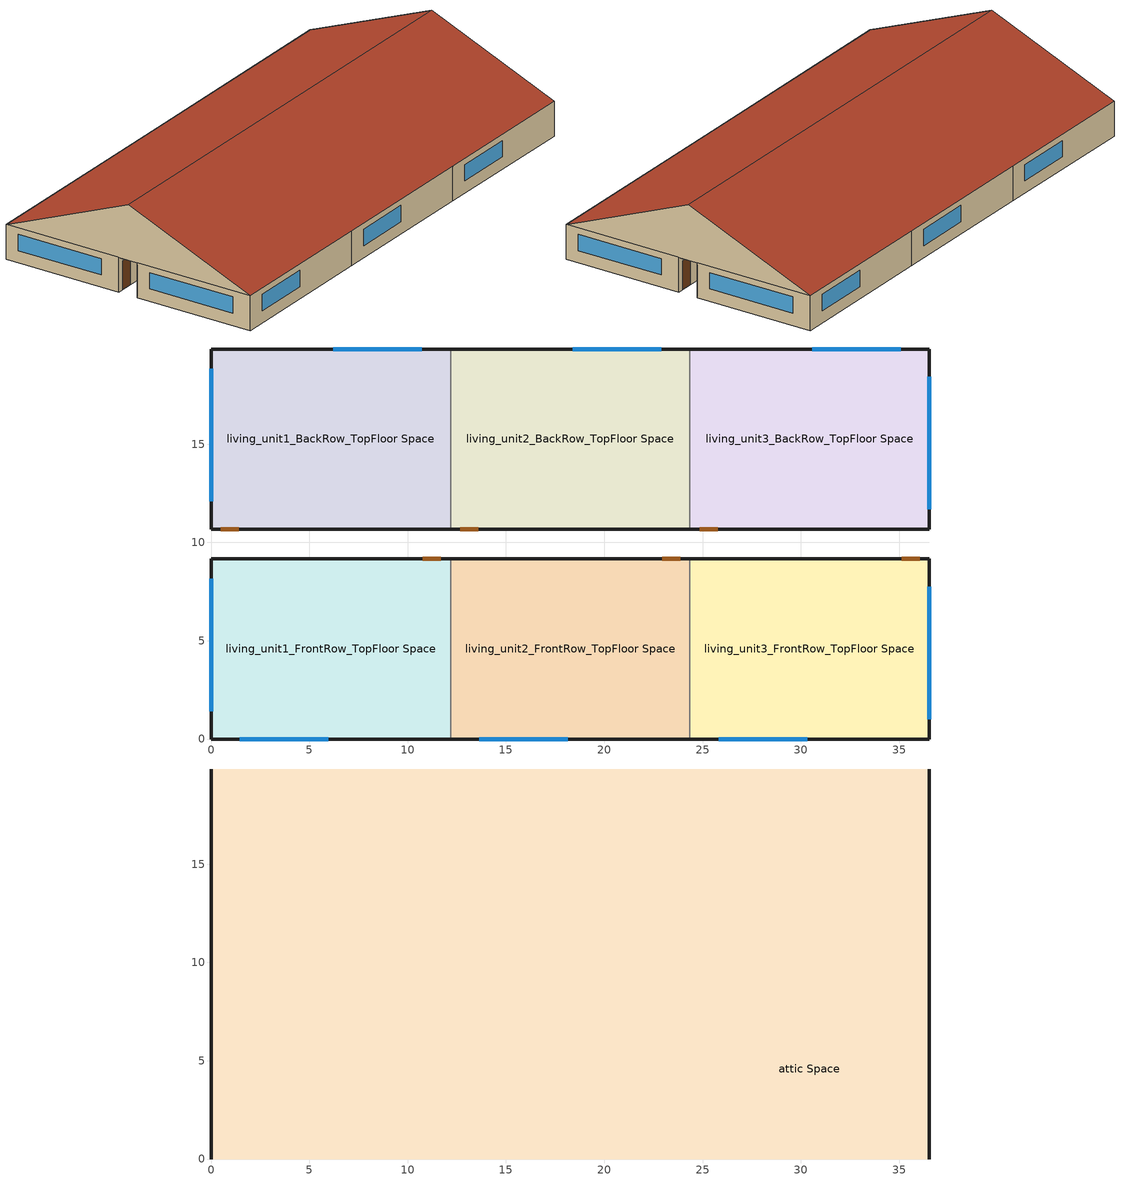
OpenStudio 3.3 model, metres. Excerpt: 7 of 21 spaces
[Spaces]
living_unit3_BackRow_TopFloor Space
 floor to living_unit3_BackRow_MiddleFloor Space (ceiling-floor-layer): 36.54,19.84 36.54,10.68 24.36,10.68 24.36,19.84 z5.33
 wall outside (Exterior Wall): 24.36,10.68 36.54,10.68 36.54,19.84 24.36,19.84 z5.33:7.92
 wall to living_unit2_BackRow_TopFloor Space (interiorwall): 24.36,19.84 24.36,10.68 z5.33:7.92
 window (Exterior Window): 36.54,11.68 36.54,18.43 / 35.08,19.84 30.58,19.84 z6.25:7.47
 door (Exterior Door): 24.86,10.68 25.77,10.68 z5.33:7.47
living_unit3_FrontRow_TopFloor Space
 floor to living_unit3_FrontRow_MiddleFloor Space (ceiling-floor-layer): 36.54,9.16 36.54,0 24.36,0 24.36,9.16 z5.33
 wall outside (Exterior Wall): 24.36,0 36.54,0 36.54,9.16 24.36,9.16 z5.33:7.92
 wall to living_unit2_FrontRow_TopFloor Space (interiorwall): 24.36,9.16 24.36,0 z5.33:7.92
 window (Exterior Window): 36.54,1 36.54,7.75 / 25.82,0 30.32,0 z6.25:7.47
 door (Exterior Door): 36.04,9.16 35.12,9.16 z5.33:7.47
living_unit1_FrontRow_TopFloor Space
 floor to living_unit1_FrontRow_MiddleFloor Space (ceiling-floor-layer): 12.18,9.16 12.18,0 0,0 0,9.16 z5.33
 wall outside (Exterior Wall): 12.18,9.16 0,9.16 0,0 12.18,0 z5.33:7.92
 wall to living_unit2_FrontRow_TopFloor Space (interiorwall): 12.18,0 12.18,9.16 z5.33:7.92
 window (Exterior Window): 0,8.16 0,1.41 / 1.46,0 5.96,0 z6.25:7.47
 door (Exterior Door): 11.68,9.16 10.76,9.16 z5.33:7.47
living_unit2_BackRow_TopFloor Space
 floor to living_unit2_BackRow_MiddleFloor Space (ceiling-floor-layer): 24.36,19.84 24.36,10.68 12.18,10.68 12.18,19.84 z5.33
 wall outside (Exterior Wall): 12.18,10.68 24.36,10.68 / 24.36,19.84 12.18,19.84 z5.33:7.92
 wall to living_unit1_BackRow_TopFloor Space (interiorwall): 12.18,19.84 12.18,10.68 z5.33:7.92
 window (Exterior Window): 22.9,19.84 18.4,19.84 z6.25:7.47
 door (Exterior Door): 12.68,10.68 13.59,10.68 z5.33:7.47
living_unit2_FrontRow_TopFloor Space
 floor to living_unit2_FrontRow_MiddleFloor Space (ceiling-floor-layer): 24.36,9.16 24.36,0 12.18,0 12.18,9.16 z5.33
 wall outside (Exterior Wall): 12.18,0 24.36,0 / 24.36,9.16 12.18,9.16 z5.33:7.92
 window (Exterior Window): 13.64,0 18.14,0 z6.25:7.47
 door (Exterior Door): 23.86,9.16 22.94,9.16 z5.33:7.47
living_unit1_BackRow_TopFloor Space
 floor to living_unit1_BackRow_BottomFloor Space (ceiling-floor-layer): 12.18,19.84 12.18,10.68 0,10.68 0,19.84 z5.33
 wall outside (Exterior Wall): 12.18,19.84 0,19.84 0,10.68 12.18,10.68 z5.33:7.92
 window (Exterior Window): 0,18.84 0,12.09 / 10.72,19.84 6.22,19.84 z6.25:7.47
 door (Exterior Door): 0.5,10.68 1.41,10.68 z5.33:7.47
attic Space
 floor to Breezeway Space: 0,9.16 0,10.68 36.54,10.68 36.54,9.16 z7.92
 floor to living_unit3_BackRow_TopFloor Space: 24.36,10.68 24.36,19.84 36.54,19.84 36.54,10.68 z7.92
 floor to living_unit3_FrontRow_TopFloor Space: 24.36,0 24.36,9.16 36.54,9.16 36.54,0 z7.92
 floor to living_unit1_FrontRow_TopFloor Space: 0,0 0,9.16 12.18,9.16 12.18,0 z7.92
 floor to living_unit2_BackRow_TopFloor Space: 12.18,10.68 12.18,19.84 24.36,19.84 24.36,10.68 z7.92
 floor to living_unit2_FrontRow_TopFloor Space: 12.18,0 12.18,9.16 24.36,9.16 24.36,0 z7.92
 floor to living_unit1_BackRow_TopFloor Space: 0,10.68 0,19.84 12.18,19.84 12.18,10.68 z7.92
 wall outside (Gable_end): 36.54,9.92,12.05 36.54,0,7.92 36.54,19.84,7.92; 0,9.92,12.05 0,19.84,7.92 0,0,7.92
 roof outside (Exterior Roof): 36.54,9.92,12.05 36.54,19.84,7.92 0,19.84,7.92 0,9.92,12.05; 0,9.92,12.05 0,0,7.92 36.54,0,7.92 36.54,9.92,12.05
shading: 10.72,19.84 10.72,19.85 6.22,19.85 6.22,19.84 z7.47; 36.55,11.68 36.55,18.43 36.54,18.43 36.54,11.68 z7.47; 36.55,1 36.55,7.75 36.54,7.75 36.54,1 z7.47; 5.96,-0.01 5.96,0 1.46,0 1.46,-0.01 z7.47; 18.14,-0.01 18.14,0 13.64,0 13.64,-0.01 z7.47; 0,1.41 0,8.16 -0.01,8.16 -0.01,1.41 z7.47; 30.32,-0.01 30.32,0 25.82,0 25.82,-0.01 z7.47; 22.9,19.84 22.9,19.85 18.4,19.85 18.4,19.84 z7.47; 0,12.09 0,18.84 -0.01,18.84 -0.01,12.09 z7.47; 35.08,19.84 35.08,19.85 30.58,19.85 30.58,19.84 z7.47
[Site]
Denver-Aurora-Buckley AFB: Latitude {deg}=39.72; Longitude {deg}=-104.75; Time Zone {hr}=-7; Elevation {m}=1726; Terrain=Suburbs
[Building]
US+MF+CZ5B+hp+crawlspace+IECC_2021: North Axis {deg}=0
[SizingPeriod:DesignDay] Barometric Pressure {Pa}=82237; Rain Indicator=No; Snow Indicator=No; Day of Month=21; Daylight Saving Time Indicator=No; Humidity Condition Type=Wetbulb; Dry-Bulb Temperature Range Modifier Type=DefaultMultipliers
Name | Maximum Dry-Bulb Temperature {C} | Daily Dry-Bulb Temperature Range {deltaC} | Wind Speed {m/s} | Wind Direction {deg} | Sky Clearness | Month | Day Type | Wetbulb or DewPoint at Maximum Dry-Bulb {C} | Solar Model Indicator | ASHRAE Clear Sky Optical Depth for Beam Irradiance | ASHRAE Clear Sky Optical Depth for Diffuse Irradiance
Denver-Aurora-Buckley.AFB_CO_USA Ann Htg 99.6% Condns DB | -17.9 | 0 | 2.5 | 180 | 0 | 12 | WinterDesignDay | -17.9 | ASHRAEClearSky
Denver-Aurora-Buckley.AFB_CO_USA Ann Clg .4% Condns DB=>MWB | 33.9 | 14.8 | 3.6 | 30 |  | 7 | SummerDesignDay | 15 | ASHRAETau | 0.423 | 2.02
[ClimateZones]
Climate Zone Institution Name 1=ASHRAE; Climate Zone Document Name 1=ANSI/ASHRAE Standard 169; Climate Zone Document Year 1=2006; Climate Zone Value 1=5B; Climate Zone Institution Name 2=CEC; Climate Zone Document Name 2=California Climate Zone Descriptions; Climate Zone Document Year 2=1995
[Material]
Name | Roughness | Thickness {m} | Conductivity {W/m-K} | Density {kg/m3} | Specific Heat {J/kg-K} | Thermal Absorptance | Solar Absorptance | Visible Absorptance
Lumber_2x4 | Rough | 0.0890016 | 0.115458 | 512.64 | 767.58 | 0.9 | 0.7 | 0.7
sheathing_consol_layer | Rough | 0.031115 | 0.035329 | 20.1 | 1465.415
wall_consol_layer | Rough | 0.1397 | 0.057165 | 120.801 | 1036.26
Asphalt_shingle | MediumRough | 0.00633985 | 0.08186 | 1121.29 | 1255.2 |  | 0.75
cement_stucco | MediumSmooth | 0.01905 | 0.721 | 1865.58 | 878.64
syn_stucco | MediumSmooth | 0.003048 | 0.0865 | 400 | 878.64
Drywall_1/2in | MediumSmooth | 0.0127 | 0.16009 | 800.923 | 1087.84
OSB_5/8in | MediumSmooth | 0.015875 | 0.1163 | 544.627 | 1213.36
OSB_7/16in | MediumSmooth | 0.0111125 | 0.1163 | 544.627 | 1213.36
OSB_1/2in | MediumSmooth | 0.0127 | 0.1163 | 544.627 | 1213.36 | 0.9 | 0.7 | 0.7
door_const | Smooth | 0.0422696 | 0.0720096 | 512.64 | 767.58
[Construction]
ceiling-floor-layer: Lumber_2x4
Exterior Wall: syn_stucco, sheathing_consol_layer, OSB_7/16in, wall_consol_layer, Drywall_1/2in
interiorwall: Drywall_1/2in, OSB_5/8in, Drywall_1/2in
Exterior Roof: Asphalt_shingle, OSB_1/2in
Exterior Window: Glass
Exterior Door: door_const
Gable_end: cement_stucco, Bldg_paper_felt, OSB_5/8in, Air_4_in_vert, Drywall_1/2in
[Material:NoMass]
Bldg_paper_felt: Roughness=Smooth; Thermal Resistance {m2-K/W}=0.0105666
[Material:AirGap]
Air_4_in_vert: Thermal Resistance {m2-K/W}=0.158499
[WindowMaterial:SimpleGlazingSystem]
Glass: U-Factor {W/m2-K}=1.70358; Solar Heat Gain Coefficient=0.3344; Visible Transmittance=0.88
[ThermalZone] Multiplier=1; Use Ideal Air Loads=No
Name | Thermostat
living_unit3_BackRow_TopFloor | thermostat_living Dual SP Control 3
attic
living_unit3_FrontRow_TopFloor | thermostat_living Dual SP Control 13
living_unit1_FrontRow_TopFloor | thermostat_living Dual SP Control 14
living_unit2_BackRow_TopFloor | thermostat_living Dual SP Control 15
living_unit2_FrontRow_TopFloor | thermostat_living Dual SP Control 16
living_unit1_BackRow_TopFloor | thermostat_living Dual SP Control 17
[Space]
Name | Thermal Zone | Design Specification Outdoor Air Object
living_unit3_BackRow_TopFloor Space | living_unit3_BackRow_TopFloor | SZ_DSOA_living_unit3_BackRow_TopFloor
attic Space | attic
living_unit3_FrontRow_TopFloor Space | living_unit3_FrontRow_TopFloor | SZ_DSOA_living_unit3_FrontRow_TopFloor
living_unit1_FrontRow_TopFloor Space | living_unit1_FrontRow_TopFloor | SZ_DSOA_living_unit1_FrontRow_TopFloor
living_unit2_BackRow_TopFloor Space | living_unit2_BackRow_TopFloor | SZ_DSOA_living_unit2_BackRow_TopFloor
living_unit2_FrontRow_TopFloor Space | living_unit2_FrontRow_TopFloor | SZ_DSOA_living_unit2_FrontRow_TopFloor
living_unit1_BackRow_TopFloor Space | living_unit1_BackRow_TopFloor | SZ_DSOA_living_unit1_BackRow_TopFloor
[ThermostatSetpoint:DualSetpoint] Heating Setpoint Temperature Schedule=heating_sch; Cooling Setpoint Temperature Schedule=cooling_sch
thermostat_living Dual SP Control 3; thermostat_living Dual SP Control 13; thermostat_living Dual SP Control 14; thermostat_living Dual SP Control 15; thermostat_living Dual SP Control 16; thermostat_living Dual SP Control 17
[Exterior:Lights:Definition]
Name | Design Level {W}
Garage-Lights_unit2_FrontRow_TopFloor Definition; Garage-Lights_unit1_FrontRow_BottomFloor Definition; Garage-Lights_unit2_FrontRow_BottomFloor Definition; Garage-Lights_unit3_FrontRow_BottomFloor Definition; Garage-Lights_unit1_BackRow_BottomFloor Definition; Garage-Lights_unit2_BackRow_BottomFloor Definition; Garage-Lights_unit3_BackRow_BottomFloor Definition; Garage-Lights_unit1_FrontRow_MiddleFloor Definition; Garage-Lights_unit2_FrontRow_MiddleFloor Definition; Garage-Lights_unit3_FrontRow_MiddleFloor Definition; Garage-Lights_unit1_BackRow_MiddleFloor Definition; Garage-Lights_unit2_BackRow_MiddleFloor Definition; Garage-Lights_unit3_BackRow_MiddleFloor Definition; Garage-Lights_unit1_FrontRow_TopFloor Definition; Garage-Lights_unit3_FrontRow_TopFloor Definition; Garage-Lights_unit1_BackRow_TopFloor Definition; Garage-Lights_unit2_BackRow_TopFloor Definition; Garage-Lights_unit3_BackRow_TopFloor Definition | 0
Exterior-Lights_unit1_FrontRow_TopFloor Definition; Exterior-Lights_unit1_FrontRow_BottomFloor Definition; Exterior-Lights_unit2_FrontRow_BottomFloor Definition; Exterior-Lights_unit3_FrontRow_BottomFloor Definition; Exterior-Lights_unit1_BackRow_BottomFloor Definition; Exterior-Lights_unit2_BackRow_BottomFloor Definition; Exterior-Lights_unit3_BackRow_BottomFloor Definition; Exterior-Lights_unit1_FrontRow_MiddleFloor Definition; Exterior-Lights_unit2_FrontRow_MiddleFloor Definition; Exterior-Lights_unit3_FrontRow_MiddleFloor Definition; Exterior-Lights_unit1_BackRow_MiddleFloor Definition; Exterior-Lights_unit2_BackRow_MiddleFloor Definition; Exterior-Lights_unit3_BackRow_MiddleFloor Definition; Exterior-Lights_unit2_FrontRow_TopFloor Definition; Exterior-Lights_unit3_FrontRow_TopFloor Definition; Exterior-Lights_unit1_BackRow_TopFloor Definition; Exterior-Lights_unit2_BackRow_TopFloor Definition; Exterior-Lights_unit3_BackRow_TopFloor Definition | 69.8719
[Exterior:Lights]
Name | Exterior Lights Definition | Schedule
Garage-Lights_unit2_FrontRow_TopFloor | Garage-Lights_unit2_FrontRow_TopFloor Definition | InteriorLightingHE
Exterior-Lights_unit1_FrontRow_TopFloor | Exterior-Lights_unit1_FrontRow_TopFloor Definition | ExteriorLighting
Exterior-Lights_unit1_FrontRow_BottomFloor | Exterior-Lights_unit1_FrontRow_BottomFloor Definition | ExteriorLighting
Garage-Lights_unit1_FrontRow_BottomFloor | Garage-Lights_unit1_FrontRow_BottomFloor Definition | InteriorLightingHE
Exterior-Lights_unit2_FrontRow_BottomFloor | Exterior-Lights_unit2_FrontRow_BottomFloor Definition | ExteriorLighting
Garage-Lights_unit2_FrontRow_BottomFloor | Garage-Lights_unit2_FrontRow_BottomFloor Definition | InteriorLightingHE
Exterior-Lights_unit3_FrontRow_BottomFloor | Exterior-Lights_unit3_FrontRow_BottomFloor Definition | ExteriorLighting
Garage-Lights_unit3_FrontRow_BottomFloor | Garage-Lights_unit3_FrontRow_BottomFloor Definition | InteriorLightingHE
Exterior-Lights_unit1_BackRow_BottomFloor | Exterior-Lights_unit1_BackRow_BottomFloor Definition | ExteriorLighting
Garage-Lights_unit1_BackRow_BottomFloor | Garage-Lights_unit1_BackRow_BottomFloor Definition | InteriorLightingHE
Exterior-Lights_unit2_BackRow_BottomFloor | Exterior-Lights_unit2_BackRow_BottomFloor Definition | ExteriorLighting
Garage-Lights_unit2_BackRow_BottomFloor | Garage-Lights_unit2_BackRow_BottomFloor Definition | InteriorLightingHE
Exterior-Lights_unit3_BackRow_BottomFloor | Exterior-Lights_unit3_BackRow_BottomFloor Definition | ExteriorLighting
Garage-Lights_unit3_BackRow_BottomFloor | Garage-Lights_unit3_BackRow_BottomFloor Definition | InteriorLightingHE
Exterior-Lights_unit1_FrontRow_MiddleFloor | Exterior-Lights_unit1_FrontRow_MiddleFloor Definition | ExteriorLighting
Garage-Lights_unit1_FrontRow_MiddleFloor | Garage-Lights_unit1_FrontRow_MiddleFloor Definition | InteriorLightingHE
Exterior-Lights_unit2_FrontRow_MiddleFloor | Exterior-Lights_unit2_FrontRow_MiddleFloor Definition | ExteriorLighting
Garage-Lights_unit2_FrontRow_MiddleFloor | Garage-Lights_unit2_FrontRow_MiddleFloor Definition | InteriorLightingHE
Exterior-Lights_unit3_FrontRow_MiddleFloor | Exterior-Lights_unit3_FrontRow_MiddleFloor Definition | ExteriorLighting
Garage-Lights_unit3_FrontRow_MiddleFloor | Garage-Lights_unit3_FrontRow_MiddleFloor Definition | InteriorLightingHE
Exterior-Lights_unit1_BackRow_MiddleFloor | Exterior-Lights_unit1_BackRow_MiddleFloor Definition | ExteriorLighting
Garage-Lights_unit1_BackRow_MiddleFloor | Garage-Lights_unit1_BackRow_MiddleFloor Definition | InteriorLightingHE
Exterior-Lights_unit2_BackRow_MiddleFloor | Exterior-Lights_unit2_BackRow_MiddleFloor Definition | ExteriorLighting
Garage-Lights_unit2_BackRow_MiddleFloor | Garage-Lights_unit2_BackRow_MiddleFloor Definition | InteriorLightingHE
Exterior-Lights_unit3_BackRow_MiddleFloor | Exterior-Lights_unit3_BackRow_MiddleFloor Definition | ExteriorLighting
Garage-Lights_unit3_BackRow_MiddleFloor | Garage-Lights_unit3_BackRow_MiddleFloor Definition | InteriorLightingHE
Garage-Lights_unit1_FrontRow_TopFloor | Garage-Lights_unit1_FrontRow_TopFloor Definition | InteriorLightingHE
Exterior-Lights_unit2_FrontRow_TopFloor | Exterior-Lights_unit2_FrontRow_TopFloor Definition | ExteriorLighting
Exterior-Lights_unit3_FrontRow_TopFloor | Exterior-Lights_unit3_FrontRow_TopFloor Definition | ExteriorLighting
Garage-Lights_unit3_FrontRow_TopFloor | Garage-Lights_unit3_FrontRow_TopFloor Definition | InteriorLightingHE
Exterior-Lights_unit1_BackRow_TopFloor | Exterior-Lights_unit1_BackRow_TopFloor Definition | ExteriorLighting
Garage-Lights_unit1_BackRow_TopFloor | Garage-Lights_unit1_BackRow_TopFloor Definition | InteriorLightingHE
Exterior-Lights_unit2_BackRow_TopFloor | Exterior-Lights_unit2_BackRow_TopFloor Definition | ExteriorLighting
Garage-Lights_unit2_BackRow_TopFloor | Garage-Lights_unit2_BackRow_TopFloor Definition | InteriorLightingHE
Exterior-Lights_unit3_BackRow_TopFloor | Exterior-Lights_unit3_BackRow_TopFloor Definition | ExteriorLighting
Garage-Lights_unit3_BackRow_TopFloor | Garage-Lights_unit3_BackRow_TopFloor Definition | InteriorLightingHE
[ElectricEquipment:Definition]
Name | Design Level Calculation Method | Design Level {W} | Fraction Latent | Fraction Radiant | Fraction Lost | Watts per Space Floor Area {W/m2}
clotheswasher3_BackRow_TopFloor Definition; clotheswasher1_FrontRow_TopFloor Definition; clotheswasher2_FrontRow_TopFloor Definition; clotheswasher3_FrontRow_TopFloor Definition; clotheswasher1_BackRow_TopFloor Definition; clotheswasher2_BackRow_TopFloor Definition | EquipmentLevel | 23.732 | 0 | 0.8 | 0.2
dishwasher1_FrontRow_TopFloor Definition; dishwasher2_FrontRow_TopFloor Definition; dishwasher3_FrontRow_TopFloor Definition; dishwasher1_BackRow_TopFloor Definition; dishwasher2_BackRow_TopFloor Definition; dishwasher3_BackRow_TopFloor Definition | EquipmentLevel | 54.7543 | 0.15 | 0.6 | 0.25
refrigerator1_FrontRow_TopFloor Definition; refrigerator2_FrontRow_TopFloor Definition; refrigerator3_FrontRow_TopFloor Definition; refrigerator1_BackRow_TopFloor Definition; refrigerator2_BackRow_TopFloor Definition; refrigerator3_BackRow_TopFloor Definition | EquipmentLevel | 91.0576 | 0 | 1 | 0
electric_dryer1_FrontRow_TopFloor Definition; electric_dryer2_FrontRow_TopFloor Definition; electric_dryer3_FrontRow_TopFloor Definition; electric_dryer1_BackRow_TopFloor Definition; electric_dryer2_BackRow_TopFloor Definition; electric_dryer3_BackRow_TopFloor Definition | EquipmentLevel | 177.596 | 0.05 | 0.15 | 0.8
electric_range1_FrontRow_TopFloor Definition; electric_range2_FrontRow_TopFloor Definition; electric_range3_FrontRow_TopFloor Definition; electric_range1_BackRow_TopFloor Definition; electric_range2_BackRow_TopFloor Definition; electric_range3_BackRow_TopFloor Definition | EquipmentLevel | 206.727 | 0.3 | 0.4 | 0.3
television1_FrontRow_TopFloor Definition; television2_FrontRow_TopFloor Definition; television3_FrontRow_TopFloor Definition; television1_BackRow_TopFloor Definition; television2_BackRow_TopFloor Definition; television3_BackRow_TopFloor Definition | EquipmentLevel | 0 | 0 | 1 | 0
electric_mels1_FrontRow_TopFloor Definition; electric_mels2_FrontRow_TopFloor Definition; electric_mels3_FrontRow_TopFloor Definition; electric_mels1_BackRow_TopFloor Definition; electric_mels2_BackRow_TopFloor Definition; electric_mels3_BackRow_TopFloor Definition | EquipmentLevel | 440.553 | 0.06 | 0.69 | 0.25
IECC_Adj1_FrontRow_TopFloor Definition; IECC_Adj2_FrontRow_TopFloor Definition; IECC_Adj3_FrontRow_TopFloor Definition; IECC_Adj1_BackRow_TopFloor Definition; IECC_Adj2_BackRow_TopFloor Definition; IECC_Adj3_BackRow_TopFloor Definition | Watts/Area |  | 0.062439 | 0.411909 | 0.251045 | 0.262109
[ElectricEquipment]
Name | Electric Equipment Definition | Space or SpaceType | Schedule
clotheswasher3_BackRow_TopFloor | clotheswasher3_BackRow_TopFloor Definition | living_unit3_BackRow_TopFloor Space | ClothesWasher
dishwasher1_FrontRow_TopFloor | dishwasher1_FrontRow_TopFloor Definition | living_unit1_FrontRow_TopFloor Space | Dishwasher
refrigerator1_FrontRow_TopFloor | refrigerator1_FrontRow_TopFloor Definition | living_unit1_FrontRow_TopFloor Space | Refrigerator
clotheswasher1_FrontRow_TopFloor | clotheswasher1_FrontRow_TopFloor Definition | living_unit1_FrontRow_TopFloor Space | ClothesWasher
electric_dryer1_FrontRow_TopFloor | electric_dryer1_FrontRow_TopFloor Definition | living_unit1_FrontRow_TopFloor Space | ClothesDryer
electric_range1_FrontRow_TopFloor | electric_range1_FrontRow_TopFloor Definition | living_unit1_FrontRow_TopFloor Space | CookingRange
television1_FrontRow_TopFloor | television1_FrontRow_TopFloor Definition | living_unit1_FrontRow_TopFloor Space | InteriorLighting
electric_mels1_FrontRow_TopFloor | electric_mels1_FrontRow_TopFloor Definition | living_unit1_FrontRow_TopFloor Space | MiscPlugLoad
IECC_Adj1_FrontRow_TopFloor | IECC_Adj1_FrontRow_TopFloor Definition | living_unit1_FrontRow_TopFloor Space | MiscPlugLoad
dishwasher2_FrontRow_TopFloor | dishwasher2_FrontRow_TopFloor Definition | living_unit2_FrontRow_TopFloor Space | Dishwasher
refrigerator2_FrontRow_TopFloor | refrigerator2_FrontRow_TopFloor Definition | living_unit2_FrontRow_TopFloor Space | Refrigerator
clotheswasher2_FrontRow_TopFloor | clotheswasher2_FrontRow_TopFloor Definition | living_unit2_FrontRow_TopFloor Space | ClothesWasher
electric_dryer2_FrontRow_TopFloor | electric_dryer2_FrontRow_TopFloor Definition | living_unit2_FrontRow_TopFloor Space | ClothesDryer
electric_range2_FrontRow_TopFloor | electric_range2_FrontRow_TopFloor Definition | living_unit2_FrontRow_TopFloor Space | CookingRange
television2_FrontRow_TopFloor | television2_FrontRow_TopFloor Definition | living_unit2_FrontRow_TopFloor Space | InteriorLighting
electric_mels2_FrontRow_TopFloor | electric_mels2_FrontRow_TopFloor Definition | living_unit2_FrontRow_TopFloor Space | MiscPlugLoad
IECC_Adj2_FrontRow_TopFloor | IECC_Adj2_FrontRow_TopFloor Definition | living_unit2_FrontRow_TopFloor Space | MiscPlugLoad
dishwasher3_FrontRow_TopFloor | dishwasher3_FrontRow_TopFloor Definition | living_unit3_FrontRow_TopFloor Space | Dishwasher
refrigerator3_FrontRow_TopFloor | refrigerator3_FrontRow_TopFloor Definition | living_unit3_FrontRow_TopFloor Space | Refrigerator
clotheswasher3_FrontRow_TopFloor | clotheswasher3_FrontRow_TopFloor Definition | living_unit3_FrontRow_TopFloor Space | ClothesWasher
electric_dryer3_FrontRow_TopFloor | electric_dryer3_FrontRow_TopFloor Definition | living_unit3_FrontRow_TopFloor Space | ClothesDryer
electric_range3_FrontRow_TopFloor | electric_range3_FrontRow_TopFloor Definition | living_unit3_FrontRow_TopFloor Space | CookingRange
television3_FrontRow_TopFloor | television3_FrontRow_TopFloor Definition | living_unit3_FrontRow_TopFloor Space | InteriorLighting
electric_mels3_FrontRow_TopFloor | electric_mels3_FrontRow_TopFloor Definition | living_unit3_FrontRow_TopFloor Space | MiscPlugLoad
IECC_Adj3_FrontRow_TopFloor | IECC_Adj3_FrontRow_TopFloor Definition | living_unit3_FrontRow_TopFloor Space | MiscPlugLoad
dishwasher1_BackRow_TopFloor | dishwasher1_BackRow_TopFloor Definition | living_unit1_BackRow_TopFloor Space | Dishwasher
refrigerator1_BackRow_TopFloor | refrigerator1_BackRow_TopFloor Definition | living_unit1_BackRow_TopFloor Space | Refrigerator
clotheswasher1_BackRow_TopFloor | clotheswasher1_BackRow_TopFloor Definition | living_unit1_BackRow_TopFloor Space | ClothesWasher
electric_dryer1_BackRow_TopFloor | electric_dryer1_BackRow_TopFloor Definition | living_unit1_BackRow_TopFloor Space | ClothesDryer
electric_range1_BackRow_TopFloor | electric_range1_BackRow_TopFloor Definition | living_unit1_BackRow_TopFloor Space | CookingRange
television1_BackRow_TopFloor | television1_BackRow_TopFloor Definition | living_unit1_BackRow_TopFloor Space | InteriorLighting
electric_mels1_BackRow_TopFloor | electric_mels1_BackRow_TopFloor Definition | living_unit1_BackRow_TopFloor Space | MiscPlugLoad
IECC_Adj1_BackRow_TopFloor | IECC_Adj1_BackRow_TopFloor Definition | living_unit1_BackRow_TopFloor Space | MiscPlugLoad
dishwasher2_BackRow_TopFloor | dishwasher2_BackRow_TopFloor Definition | living_unit2_BackRow_TopFloor Space | Dishwasher
refrigerator2_BackRow_TopFloor | refrigerator2_BackRow_TopFloor Definition | living_unit2_BackRow_TopFloor Space | Refrigerator
clotheswasher2_BackRow_TopFloor | clotheswasher2_BackRow_TopFloor Definition | living_unit2_BackRow_TopFloor Space | ClothesWasher
electric_dryer2_BackRow_TopFloor | electric_dryer2_BackRow_TopFloor Definition | living_unit2_BackRow_TopFloor Space | ClothesDryer
electric_range2_BackRow_TopFloor | electric_range2_BackRow_TopFloor Definition | living_unit2_BackRow_TopFloor Space | CookingRange
television2_BackRow_TopFloor | television2_BackRow_TopFloor Definition | living_unit2_BackRow_TopFloor Space | InteriorLighting
electric_mels2_BackRow_TopFloor | electric_mels2_BackRow_TopFloor Definition | living_unit2_BackRow_TopFloor Space | MiscPlugLoad
IECC_Adj2_BackRow_TopFloor | IECC_Adj2_BackRow_TopFloor Definition | living_unit2_BackRow_TopFloor Space | MiscPlugLoad
dishwasher3_BackRow_TopFloor | dishwasher3_BackRow_TopFloor Definition | living_unit3_BackRow_TopFloor Space | Dishwasher
refrigerator3_BackRow_TopFloor | refrigerator3_BackRow_TopFloor Definition | living_unit3_BackRow_TopFloor Space | Refrigerator
electric_dryer3_BackRow_TopFloor | electric_dryer3_BackRow_TopFloor Definition | living_unit3_BackRow_TopFloor Space | ClothesDryer
electric_range3_BackRow_TopFloor | electric_range3_BackRow_TopFloor Definition | living_unit3_BackRow_TopFloor Space | CookingRange
television3_BackRow_TopFloor | television3_BackRow_TopFloor Definition | living_unit3_BackRow_TopFloor Space | InteriorLighting
electric_mels3_BackRow_TopFloor | electric_mels3_BackRow_TopFloor Definition | living_unit3_BackRow_TopFloor Space | MiscPlugLoad
IECC_Adj3_BackRow_TopFloor | IECC_Adj3_BackRow_TopFloor Definition | living_unit3_BackRow_TopFloor Space | MiscPlugLoad
[People:Definition] Number of People Calculation Method=People; Number of People {people}=2; Fraction Radiant=0; Enable ASHRAE 55 Comfort Warnings=No; Mean Radiant Temperature Calculation Type=ZoneAveraged
people_unit1_FrontRow_TopFloor Definition; people_unit2_FrontRow_TopFloor Definition; people_unit3_FrontRow_TopFloor Definition; people_unit1_BackRow_TopFloor Definition; people_unit2_BackRow_TopFloor Definition; people_unit3_BackRow_TopFloor Definition
[People] Number of People Schedule=Occupancy; Activity Level Schedule=activity_sch; Multiplier=1
Name | People Definition | Space or SpaceType
people_unit1_FrontRow_TopFloor | people_unit1_FrontRow_TopFloor Definition | living_unit1_FrontRow_TopFloor Space
people_unit2_FrontRow_TopFloor | people_unit2_FrontRow_TopFloor Definition | living_unit2_FrontRow_TopFloor Space
people_unit3_FrontRow_TopFloor | people_unit3_FrontRow_TopFloor Definition | living_unit3_FrontRow_TopFloor Space
people_unit1_BackRow_TopFloor | people_unit1_BackRow_TopFloor Definition | living_unit1_BackRow_TopFloor Space
people_unit2_BackRow_TopFloor | people_unit2_BackRow_TopFloor Definition | living_unit2_BackRow_TopFloor Space
people_unit3_BackRow_TopFloor | people_unit3_BackRow_TopFloor Definition | living_unit3_BackRow_TopFloor Space
[Lights:Definition] Design Level Calculation Method=Watts/Area; Fraction Radiant=0.6; Fraction Visible=0.2; Return Air Fraction=0
Name | Watts per Space Floor Area {W/m2}
Living Hardwired Lighting1_FrontRow_TopFloor Definition; Living Hardwired Lighting2_FrontRow_TopFloor Definition; Living Hardwired Lighting3_FrontRow_TopFloor Definition; Living Hardwired Lighting1_BackRow_TopFloor Definition; Living Hardwired Lighting2_BackRow_TopFloor Definition; Living Hardwired Lighting3_BackRow_TopFloor Definition | 1.26452
Living Plug-in Lighting1_FrontRow_TopFloor Definition; Living Plug-in Lighting2_FrontRow_TopFloor Definition; Living Plug-in Lighting3_FrontRow_TopFloor Definition; Living Plug-in Lighting1_BackRow_TopFloor Definition; Living Plug-in Lighting2_BackRow_TopFloor Definition; Living Plug-in Lighting3_BackRow_TopFloor Definition | 0.575035
[Lights] Schedule=InteriorLightingHE; Fraction Replaceable=0
Name | Lights Definition | Space or SpaceType
Living Hardwired Lighting1_FrontRow_TopFloor | Living Hardwired Lighting1_FrontRow_TopFloor Definition | living_unit1_FrontRow_TopFloor Space
Living Plug-in Lighting1_FrontRow_TopFloor | Living Plug-in Lighting1_FrontRow_TopFloor Definition | living_unit1_FrontRow_TopFloor Space
Living Hardwired Lighting2_FrontRow_TopFloor | Living Hardwired Lighting2_FrontRow_TopFloor Definition | living_unit2_FrontRow_TopFloor Space
Living Plug-in Lighting2_FrontRow_TopFloor | Living Plug-in Lighting2_FrontRow_TopFloor Definition | living_unit2_FrontRow_TopFloor Space
Living Hardwired Lighting3_FrontRow_TopFloor | Living Hardwired Lighting3_FrontRow_TopFloor Definition | living_unit3_FrontRow_TopFloor Space
Living Plug-in Lighting3_FrontRow_TopFloor | Living Plug-in Lighting3_FrontRow_TopFloor Definition | living_unit3_FrontRow_TopFloor Space
Living Hardwired Lighting1_BackRow_TopFloor | Living Hardwired Lighting1_BackRow_TopFloor Definition | living_unit1_BackRow_TopFloor Space
Living Plug-in Lighting1_BackRow_TopFloor | Living Plug-in Lighting1_BackRow_TopFloor Definition | living_unit1_BackRow_TopFloor Space
Living Hardwired Lighting2_BackRow_TopFloor | Living Hardwired Lighting2_BackRow_TopFloor Definition | living_unit2_BackRow_TopFloor Space
Living Plug-in Lighting2_BackRow_TopFloor | Living Plug-in Lighting2_BackRow_TopFloor Definition | living_unit2_BackRow_TopFloor Space
Living Hardwired Lighting3_BackRow_TopFloor | Living Hardwired Lighting3_BackRow_TopFloor Definition | living_unit3_BackRow_TopFloor Space
Living Plug-in Lighting3_BackRow_TopFloor | Living Plug-in Lighting3_BackRow_TopFloor Definition | living_unit3_BackRow_TopFloor Space
[SpaceInfiltration:EffectiveLeakageArea] Schedule=always_avail
Name | Space or SpaceType | Effective Air Leakage Area {cm2} | Stack Coefficient | Wind Coefficient
Living_ShermanGrimsrud_unit1_FrontRow_TopFloor | living_unit1_FrontRow_TopFloor Space | 107.349 | 0.00029 | 0.000231
Living_ShermanGrimsrud_unit2_FrontRow_TopFloor | living_unit2_FrontRow_TopFloor Space | 94.527 | 0.00029 | 0.000231
Living_ShermanGrimsrud_unit3_FrontRow_TopFloor | living_unit3_FrontRow_TopFloor Space | 107.349 | 0.00029 | 0.000231
Living_ShermanGrimsrud_unit1_BackRow_TopFloor | living_unit1_BackRow_TopFloor Space | 107.349 | 0.00029 | 0.000231
Living_ShermanGrimsrud_unit2_BackRow_TopFloor | living_unit2_BackRow_TopFloor Space | 94.527 | 0.00029 | 0.000231
Living_ShermanGrimsrud_unit3_BackRow_TopFloor | living_unit3_BackRow_TopFloor Space | 107.349 | 0.00029 | 0.000231
AtticVent | attic Space | 33300 | 0.000435 | 0.000271
[DesignSpecification:OutdoorAir] Outdoor Air Flow Rate {m3/s}=0.0212376
SZ_DSOA_living_unit1_FrontRow_TopFloor; SZ_DSOA_living_unit2_FrontRow_TopFloor; SZ_DSOA_living_unit3_FrontRow_TopFloor; SZ_DSOA_living_unit1_BackRow_TopFloor; SZ_DSOA_living_unit2_BackRow_TopFloor; SZ_DSOA_living_unit3_BackRow_TopFloor
[Schedule:Compact]
heating_sch: Through: 12/31, AllDays, Until: 24:00, 22.2222
cooling_sch: Through: 12/31, AllDays, Until: 24:00, 23.8889
activity_sch: Through: 12/31, AllDays, Until: 24:00, 117.28
always_avail: Through: 12/31, AllDays, Until: 24:00, 1
[Schedule:Year]
Occupancy; InteriorLighting; InteriorLightingHE; ExteriorLighting; Refrigerator; MiscPlugLoad; CookingRange; Dishwasher; ClothesWasher; ClothesDryer: 
